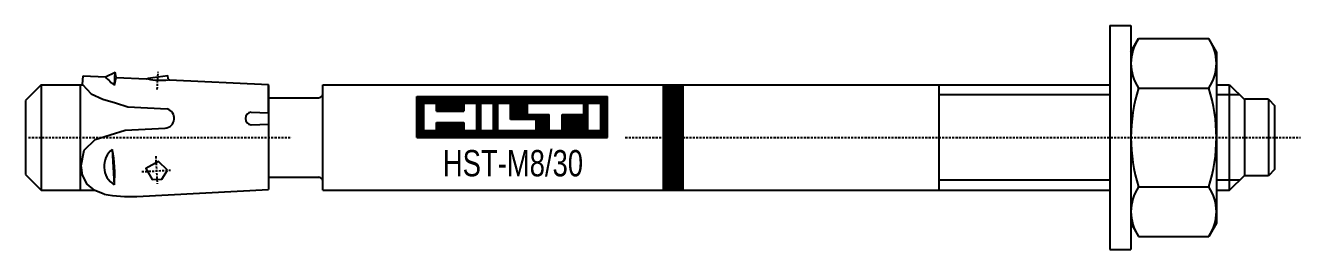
# Model space of a CAD drawing. Header units: millimetres. Extents: x 296 to 4896, y 152 to 3333.
# Drawn here: x 3650.8 to 3747.7, y 1836.1 to 1853.1 of the extents above; entities that cross this region are included whole.
import ezdxf
from ezdxf.enums import TextEntityAlignment as Align

# ---------------------------------------------------------------- set-up
doc = ezdxf.new("R2010")
doc.units = ezdxf.units.MM
doc.linetypes.add('DASHED', pattern=[0.25, 0.15625, -0.09375])
for name, color, linetype in [('1', 1, 'DASHED'), ('10', 1, 'Continuous'), ('2', 3, 'Continuous'), ('3', 4, 'Continuous'), ('4', 2, 'Continuous'), ('951', 1, 'Continuous')]:
    doc.layers.add(name, color=color, linetype=linetype)
doc.styles.get("Standard").update_dxf_attribs({"font": 'arial.ttf'})

# ---------------------------------------------------------------- blocks, each defined once
blk = doc.blocks.new('HST-M8-30')
at = {"layer": '1'}
for p, q in [((-84.979, 3.656), (-84.918, 4.984)), ((-94.765, 0), (-74.765, 0)), ((-49.394, 0), (1.942, 0)), ((-85.101, -1.427), (-84.991, -3.526)), ((-86.15, -2.592), (-83.965, -2.477))]:
    blk.add_line(p, q, dxfattribs=at)
at = {"layer": '1', "linetype": 'Continuous'}
blk.add_arc((-84.683, 9.435), 5.088, 258.4927, 276.20763, dxfattribs=at)
at = {"layer": '10'}
for p, q in [((-65.247, 3.12), (-50.749, 3.12)), ((-65.247, 0), (-65.247, 3.12)), ((-65.219, 3.12), (-65.219, 0)), ((-65.167, 0), (-65.167, 3.12)), ((-65.115, 3.12), (-65.115, 0)), ((-65.063, 0), (-65.063, 3.12)), ((-65.011, 3.12), (-65.011, 0)), ((-64.959, 0), (-64.959, 3.12)), ((-64.907, 3.12), (-64.907, 0)), ((-64.855, 0), (-64.855, 3.12)), ((-64.803, 3.12), (-64.803, 0)), ((-64.751, 0), (-64.751, 3.12)), ((-64.699, 3.12), (-64.699, 2.6)), ((-64.647, 2.6), (-64.647, 3.12)), ((-64.595, 3.12), (-64.595, 2.6)), ((-64.543, 2.6), (-64.543, 3.12)), ((-64.491, 3.12), (-64.491, 2.6)), ((-64.439, 2.6), (-64.439, 3.12)), ((-64.387, 3.12), (-64.387, 2.6)), ((-64.335, 2.6), (-64.335, 3.12)), ((-64.283, 3.12), (-64.283, 2.6)), ((-64.231, 2.6), (-64.231, 3.12)), ((-64.179, 3.12), (-64.179, 2.6)), ((-64.127, 2.6), (-64.127, 3.12)), ((-64.075, 3.12), (-64.075, 2.6)), ((-64.023, 2.6), (-64.023, 3.12)), ((-63.971, 3.12), (-63.971, 2.6)), ((-63.919, 2.6), (-63.919, 3.12)), ((-63.867, 3.12), (-63.867, 2.6)), ((-63.815, 2.6), (-63.815, 3.12)), ((-63.763, 3.12), (-63.763, 2.6)), ((-63.711, 1.988), (-63.711, 3.12)), ((-63.659, 3.12), (-63.659, 1.988)), ((-63.607, 1.988), (-63.607, 3.12)), ((-63.555, 3.12), (-63.555, 1.988)), ((-63.503, 1.988), (-63.503, 3.12)), ((-63.451, 3.12), (-63.451, 1.988)), ((-63.399, 1.988), (-63.399, 3.12)), ((-63.347, 3.12), (-63.347, 1.988)), ((-63.295, 1.988), (-63.295, 3.12)), ((-63.243, 3.12), (-63.243, 1.988)), ((-63.191, 1.988), (-63.191, 3.12)), ((-63.139, 3.12), (-63.139, 1.988)), ((-63.087, 1.988), (-63.087, 3.12)), ((-63.035, 3.12), (-63.035, 1.988)), ((-62.983, 1.988), (-62.983, 3.12)), ((-62.931, 3.12), (-62.931, 1.988)), ((-62.879, 1.988), (-62.879, 3.12)), ((-62.827, 3.12), (-62.827, 1.988)), ((-62.775, 1.988), (-62.775, 3.12)), ((-62.723, 3.12), (-62.723, 1.988)), ((-62.671, 1.988), (-62.671, 3.12)), ((-62.619, 3.12), (-62.619, 1.988)), ((-62.567, 1.988), (-62.567, 3.12)), ((-62.515, 3.12), (-62.515, 1.988)), ((-62.463, 1.988), (-62.463, 3.12)), ((-62.411, 3.12), (-62.411, 1.988)), ((-62.359, 1.988), (-62.359, 3.12)), ((-62.307, 3.12), (-62.307, 1.988)), ((-62.255, 1.988), (-62.255, 3.12)), ((-62.203, 3.12), (-62.203, 1.988)), ((-62.151, 1.988), (-62.151, 3.12)), ((-62.099, 3.12), (-62.099, 1.988)), ((-62.047, 1.988), (-62.047, 3.12)), ((-61.995, 3.12), (-61.995, 1.988)), ((-61.943, 1.988), (-61.943, 3.12)), ((-61.891, 3.12), (-61.891, 1.988)), ((-61.839, 1.988), (-61.839, 3.12)), ((-61.787, 3.12), (-61.787, 1.988)), ((-61.735, 1.988), (-61.735, 3.12)), ((-61.683, 3.12), (-61.683, 1.988)), ((-61.631, 2.6), (-61.631, 3.12)), ((-61.579, 3.12), (-61.579, 2.6)), ((-61.527, 2.6), (-61.527, 3.12)), ((-61.475, 3.12), (-61.475, 2.6)), ((-61.423, 2.6), (-61.423, 3.12)), ((-61.371, 3.12), (-61.371, 2.6)), ((-61.319, 2.6), (-61.319, 3.12)), ((-61.267, 3.12), (-61.267, 2.6)), ((-61.215, 2.6), (-61.215, 3.12)), ((-61.163, 3.12), (-61.163, 2.6)), ((-61.111, 2.6), (-61.111, 3.12)), ((-61.059, 3.12), (-61.059, 2.6)), ((-61.007, 2.6), (-61.007, 3.12)), ((-60.955, 3.12), (-60.955, 2.6)), ((-60.903, 2.6), (-60.903, 3.12)), ((-60.851, 3.12), (-60.851, 2.6)), ((-60.799, 2.6), (-60.799, 3.12)), ((-60.747, 3.12), (-60.747, 2.6)), ((-60.695, 2.6), (-60.695, 3.12)), ((-60.643, 3.12), (-60.643, 0)), ((-60.591, 0), (-60.591, 3.12)), ((-60.539, 3.12), (-60.539, 0)), ((-60.487, 0), (-60.487, 3.12)), ((-60.435, 3.12), (-60.435, 0)), ((-60.383, 2.6), (-60.383, 3.12)), ((-60.331, 3.12), (-60.331, 2.6)), ((-60.279, 2.6), (-60.279, 3.12)), ((-60.227, 3.12), (-60.227, 2.6)), ((-60.175, 2.6), (-60.175, 3.12)), ((-60.123, 3.12), (-60.123, 2.6)), ((-60.071, 2.6), (-60.071, 3.12)), ((-60.019, 3.12), (-60.019, 2.6)), ((-59.967, 2.6), (-59.967, 3.12)), ((-59.915, 3.12), (-59.915, 2.6)), ((-59.863, 2.6), (-59.863, 3.12)), ((-59.811, 3.12), (-59.811, 2.6)), ((-59.759, 2.6), (-59.759, 3.12)), ((-59.707, 3.12), (-59.707, 2.6)), ((-59.655, 2.6), (-59.655, 3.12)), ((-59.603, 3.12), (-59.603, 2.6)), ((-59.551, 2.6), (-59.551, 3.12)), ((-59.499, 3.12), (-59.499, 2.6)), ((-59.447, 2.6), (-59.447, 3.12)), ((-59.395, 3.12), (-59.395, 0)), ((-59.343, 0), (-59.343, 3.12)), ((-59.291, 3.12), (-59.291, 0)), ((-59.239, 0), (-59.239, 3.12)), ((-59.187, 3.12), (-59.187, 0)), ((-59.135, 0), (-59.135, 3.12)), ((-59.083, 3.12), (-59.083, 2.6)), ((-59.031, 2.6), (-59.031, 3.12)), ((-58.979, 3.12), (-58.979, 2.6)), ((-58.927, 2.6), (-58.927, 3.12)), ((-58.875, 3.12), (-58.875, 2.6)), ((-58.823, 2.6), (-58.823, 3.12)), ((-58.771, 3.12), (-58.771, 2.6)), ((-58.719, 2.6), (-58.719, 3.12)), ((-58.667, 3.12), (-58.667, 2.6)), ((-58.615, 2.6), (-58.615, 3.12)), ((-58.563, 3.12), (-58.563, 2.6)), ((-58.511, 2.6), (-58.511, 3.12)), ((-58.459, 3.12), (-58.459, 2.6)), ((-58.407, 2.6), (-58.407, 3.12)), ((-58.355, 3.12), (-58.355, 2.6)), ((-58.303, 2.6), (-58.303, 3.12)), ((-58.251, 3.12), (-58.251, 2.6)), ((-58.199, 2.6), (-58.199, 3.12)), ((-58.147, 3.12), (-58.147, 2.6)), ((-58.095, 1.376), (-58.095, 3.12)), ((-58.043, 3.12), (-58.043, 1.376)), ((-57.991, 1.376), (-57.991, 3.12)), ((-57.939, 3.12), (-57.939, 1.376)), ((-57.887, 1.376), (-57.887, 3.12)), ((-57.835, 3.12), (-57.835, 1.376)), ((-57.783, 1.376), (-57.783, 3.12)), ((-57.731, 3.12), (-57.731, 1.376)), ((-57.679, 1.376), (-57.679, 3.12)), ((-57.627, 3.12), (-57.627, 1.376)), ((-57.575, 1.376), (-57.575, 3.12)), ((-57.523, 3.12), (-57.523, 1.376)), ((-57.471, 1.376), (-57.471, 3.12)), ((-57.419, 3.12), (-57.419, 1.376)), ((-57.367, 1.376), (-57.367, 3.12)), ((-57.315, 3.12), (-57.315, 1.376)), ((-57.263, 1.376), (-57.263, 3.12)), ((-57.211, 3.12), (-57.211, 1.376)), ((-57.159, 1.376), (-57.159, 3.12)), ((-57.107, 3.12), (-57.107, 1.376)), ((-57.055, 1.376), (-57.055, 3.12)), ((-57.003, 3.12), (-57.003, 1.376)), ((-56.951, 1.376), (-56.951, 3.12)), ((-56.899, 3.12), (-56.899, 1.376)), ((-56.847, 1.376), (-56.847, 3.12)), ((-56.795, 3.12), (-56.795, 2.6)), ((-56.743, 2.6), (-56.743, 3.12)), ((-56.691, 3.12), (-56.691, 2.6)), ((-56.639, 2.6), (-56.639, 3.12)), ((-56.587, 3.12), (-56.587, 2.6)), ((-56.535, 2.6), (-56.535, 3.12)), ((-56.483, 3.12), (-56.483, 2.6)), ((-56.431, 2.6), (-56.431, 3.12)), ((-56.379, 3.12), (-56.379, 2.6)), ((-56.327, 2.6), (-56.327, 3.12)), ((-56.275, 3.12), (-56.275, 2.6)), ((-56.223, 2.6), (-56.223, 3.12)), ((-56.171, 3.12), (-56.171, 2.6)), ((-56.119, 2.6), (-56.119, 3.12)), ((-56.067, 3.12), (-56.067, 2.6)), ((-56.015, 2.6), (-56.015, 3.12)), ((-55.963, 3.12), (-55.963, 2.6)), ((-55.911, 2.6), (-55.911, 3.12)), ((-55.859, 3.12), (-55.859, 2.6)), ((-55.807, 2.6), (-55.807, 3.12)), ((-55.755, 3.12), (-55.755, 2.6)), ((-55.703, 2.6), (-55.703, 3.12)), ((-55.651, 3.12), (-55.651, 2.6)), ((-55.599, 2.6), (-55.599, 3.12)), ((-55.547, 3.12), (-55.547, 2.6)), ((-55.495, 2.6), (-55.495, 3.12)), ((-55.443, 3.12), (-55.443, 2.6)), ((-55.391, 2.6), (-55.391, 3.12)), ((-55.339, 3.12), (-55.339, 2.6)), ((-55.287, 2.6), (-55.287, 3.12)), ((-55.235, 3.12), (-55.235, 2.6)), ((-55.183, 2.6), (-55.183, 3.12)), ((-55.131, 3.12), (-55.131, 2.6)), ((-55.079, 2.6), (-55.079, 3.12)), ((-55.027, 3.12), (-55.027, 2.6)), ((-54.975, 2.6), (-54.975, 3.12)), ((-54.923, 3.12), (-54.923, 2.6)), ((-54.871, 2.6), (-54.871, 3.12)), ((-54.819, 3.12), (-54.819, 2.6)), ((-54.767, 2.6), (-54.767, 3.12)), ((-54.715, 3.12), (-54.715, 2.6)), ((-54.663, 2.6), (-54.663, 3.12)), ((-54.611, 3.12), (-54.611, 2.6)), ((-54.559, 2.6), (-54.559, 3.12)), ((-54.507, 3.12), (-54.507, 2.6)), ((-54.455, 2.6), (-54.455, 3.12)), ((-54.403, 3.12), (-54.403, 2.6)), ((-54.351, 2.6), (-54.351, 3.12)), ((-54.299, 3.12), (-54.299, 2.6)), ((-54.247, 2.6), (-54.247, 3.12)), ((-54.195, 3.12), (-54.195, 2.6)), ((-54.143, 2.6), (-54.143, 3.12)), ((-54.091, 3.12), (-54.091, 2.6)), ((-54.039, 2.6), (-54.039, 3.12)), ((-53.987, 3.12), (-53.987, 2.6)), ((-53.935, 2.6), (-53.935, 3.12)), ((-53.883, 3.12), (-53.883, 2.6)), ((-53.831, 2.6), (-53.831, 3.12)), ((-53.779, 3.12), (-53.779, 2.6)), ((-53.727, 2.6), (-53.727, 3.12)), ((-53.675, 3.12), (-53.675, 2.6)), ((-53.623, 2.6), (-53.623, 3.12)), ((-53.571, 3.12), (-53.571, 2.6)), ((-53.519, 2.6), (-53.519, 3.12)), ((-53.467, 3.12), (-53.467, 2.6)), ((-53.415, 2.6), (-53.415, 3.12)), ((-53.363, 3.12), (-53.363, 2.6)), ((-53.311, 2.6), (-53.311, 3.12)), ((-53.259, 3.12), (-53.259, 2.6)), ((-53.207, 2.6), (-53.207, 3.12)), ((-53.155, 3.12), (-53.155, 2.6)), ((-53.103, 2.6), (-53.103, 3.12)), ((-53.051, 3.12), (-53.051, 2.6)), ((-52.999, 2.6), (-52.999, 3.12)), ((-52.947, 3.12), (-52.947, 2.6)), ((-52.895, 2.6), (-52.895, 3.12)), ((-52.843, 3.12), (-52.843, 2.6)), ((-52.791, 2.6), (-52.791, 3.12)), ((-52.739, 3.12), (-52.739, 2.6)), ((-52.687, 2.6), (-52.687, 3.12)), ((-52.635, 3.12), (-52.635, 2.6)), ((-52.583, 2.6), (-52.583, 3.12)), ((-52.531, 3.12), (-52.531, 0)), ((-52.479, 0), (-52.479, 3.12)), ((-52.427, 3.12), (-52.427, 0)), ((-52.375, 0), (-52.375, 3.12)), ((-52.323, 3.12), (-52.323, 0)), ((-52.271, 0), (-52.271, 3.12)), ((-52.219, 3.12), (-52.219, 2.6)), ((-52.167, 2.6), (-52.167, 3.12)), ((-52.115, 3.12), (-52.115, 2.6)), ((-52.063, 2.6), (-52.063, 3.12)), ((-52.011, 3.12), (-52.011, 2.6)), ((-51.959, 2.6), (-51.959, 3.12)), ((-51.907, 3.12), (-51.907, 2.6)), ((-51.855, 2.6), (-51.855, 3.12)), ((-51.803, 3.12), (-51.803, 2.6)), ((-51.751, 2.6), (-51.751, 3.12)), ((-51.699, 3.12), (-51.699, 2.6)), ((-51.647, 2.6), (-51.647, 3.12)), ((-51.595, 3.12), (-51.595, 2.6)), ((-51.543, 2.6), (-51.543, 3.12)), ((-51.491, 3.12), (-51.491, 2.6)), ((-51.439, 2.6), (-51.439, 3.12)), ((-51.387, 3.12), (-51.387, 2.6)), ((-51.335, 2.6), (-51.335, 3.12)), ((-51.283, 3.12), (-51.283, 2.6)), ((-51.231, 0), (-51.231, 3.12)), ((-51.179, 3.12), (-51.179, 0)), ((-51.127, 0), (-51.127, 3.12)), ((-51.075, 3.12), (-51.075, 0)), ((-51.023, 0), (-51.023, 3.12)), ((-50.971, 3.12), (-50.971, 0)), ((-50.919, 0), (-50.919, 3.12)), ((-50.867, 3.12), (-50.867, 0)), ((-50.815, 0), (-50.815, 3.12)), ((-50.763, 3.12), (-50.763, 0)), ((-50.749, 0), (-50.749, 3.12)), ((-64.727, 2.6), (-63.749, 2.6)), ((-64.727, 0.52), (-64.727, 2.6)), ((-63.749, 1.988), (-63.749, 2.6)), ((-63.749, 1.988), (-61.669, 1.988)), ((-61.669, 1.988), (-61.669, 2.6)), ((-61.669, 2.6), (-60.69, 2.6)), ((-60.69, 0.52), (-60.69, 2.6)), ((-60.384, 0.52), (-60.384, 2.6)), ((-60.384, 2.6), (-59.405, 2.6)), ((-59.405, 0.52), (-59.405, 2.6)), ((-59.099, 0.52), (-59.099, 2.6)), ((-59.099, 2.6), (-58.12, 2.6)), ((-58.12, 1.376), (-58.12, 2.6)), ((-56.836, 1.744), (-56.836, 2.6)), ((-56.836, 2.6), (-52.553, 2.6)), ((-52.553, 1.744), (-52.553, 2.6)), ((-52.247, 0.52), (-52.247, 2.6)), ((-52.247, 2.6), (-51.269, 2.6)), ((-51.269, 0.52), (-51.269, 2.6)), ((-63.749, 1.132), (-61.669, 1.132)), ((-63.749, 0.52), (-63.749, 1.132)), ((-63.711, 0), (-63.711, 1.132)), ((-63.659, 1.132), (-63.659, 0)), ((-63.607, 0), (-63.607, 1.132)), ((-63.555, 1.132), (-63.555, 0)), ((-63.503, 0), (-63.503, 1.132)), ((-63.451, 1.132), (-63.451, 0)), ((-63.399, 0), (-63.399, 1.132)), ((-63.347, 1.132), (-63.347, 0)), ((-63.295, 0), (-63.295, 1.132)), ((-63.243, 1.132), (-63.243, 0)), ((-63.191, 0), (-63.191, 1.132)), ((-63.139, 1.132), (-63.139, 0)), ((-63.087, 0), (-63.087, 1.132)), ((-63.035, 1.132), (-63.035, 0)), ((-62.983, 0), (-62.983, 1.132)), ((-62.931, 1.132), (-62.931, 0)), ((-62.879, 0), (-62.879, 1.132)), ((-62.827, 1.132), (-62.827, 0)), ((-62.775, 0), (-62.775, 1.132)), ((-62.723, 1.132), (-62.723, 0)), ((-62.671, 0), (-62.671, 1.132)), ((-62.619, 1.132), (-62.619, 0)), ((-62.567, 0), (-62.567, 1.132)), ((-62.515, 1.132), (-62.515, 0)), ((-62.463, 0), (-62.463, 1.132)), ((-62.411, 1.132), (-62.411, 0)), ((-62.359, 0), (-62.359, 1.132)), ((-62.307, 1.132), (-62.307, 0)), ((-62.255, 0), (-62.255, 1.132)), ((-62.203, 1.132), (-62.203, 0)), ((-62.151, 0), (-62.151, 1.132)), ((-62.099, 1.132), (-62.099, 0)), ((-62.047, 0), (-62.047, 1.132)), ((-61.995, 1.132), (-61.995, 0)), ((-61.943, 0), (-61.943, 1.132)), ((-61.891, 1.132), (-61.891, 0)), ((-61.839, 0), (-61.839, 1.132)), ((-61.787, 1.132), (-61.787, 0)), ((-61.735, 0), (-61.735, 1.132)), ((-61.683, 1.132), (-61.683, 0)), ((-61.669, 1.132), (-61.669, 0.52)), ((-56.163, 1.376), (-58.12, 1.376)), ((-56.836, 1.744), (-55.184, 1.744)), ((-56.795, 1.744), (-56.795, 1.376)), ((-56.743, 1.376), (-56.743, 1.744)), ((-56.691, 1.744), (-56.691, 1.376)), ((-56.639, 1.376), (-56.639, 1.744)), ((-56.587, 1.744), (-56.587, 1.376)), ((-56.535, 1.376), (-56.535, 1.744)), ((-56.483, 1.744), (-56.483, 1.376)), ((-56.431, 1.376), (-56.431, 1.744)), ((-56.379, 1.744), (-56.379, 1.376)), ((-56.327, 1.376), (-56.327, 1.744)), ((-56.275, 1.744), (-56.275, 1.376)), ((-56.223, 1.376), (-56.223, 1.744)), ((-56.171, 1.744), (-56.171, 1.376)), ((-56.163, 0.52), (-56.163, 1.376)), ((-56.119, 0), (-56.119, 1.744)), ((-56.067, 1.744), (-56.067, 0)), ((-56.015, 0), (-56.015, 1.744)), ((-55.963, 1.744), (-55.963, 0)), ((-55.911, 0), (-55.911, 1.744)), ((-55.859, 1.744), (-55.859, 0)), ((-55.807, 0), (-55.807, 1.744)), ((-55.755, 1.744), (-55.755, 0)), ((-55.703, 0), (-55.703, 1.744)), ((-55.651, 1.744), (-55.651, 0)), ((-55.599, 0), (-55.599, 1.744)), ((-55.547, 1.744), (-55.547, 0)), ((-55.495, 0), (-55.495, 1.744)), ((-55.443, 1.744), (-55.443, 0)), ((-55.391, 0), (-55.391, 1.744)), ((-55.339, 1.744), (-55.339, 0)), ((-55.287, 0), (-55.287, 1.744)), ((-55.235, 1.744), (-55.235, 0)), ((-55.184, 0.52), (-55.184, 1.744)), ((-54.205, 1.744), (-52.553, 1.744)), ((-54.205, 0.52), (-54.205, 1.744)), ((-54.195, 1.744), (-54.195, 0)), ((-54.143, 0), (-54.143, 1.744)), ((-54.091, 1.744), (-54.091, 0)), ((-54.039, 0), (-54.039, 1.744)), ((-53.987, 1.744), (-53.987, 0)), ((-53.935, 0), (-53.935, 1.744)), ((-53.883, 1.744), (-53.883, 0)), ((-53.831, 0), (-53.831, 1.744)), ((-53.779, 1.744), (-53.779, 0)), ((-53.727, 0), (-53.727, 1.744)), ((-53.675, 1.744), (-53.675, 0)), ((-53.623, 0), (-53.623, 1.744)), ((-53.571, 1.744), (-53.571, 0)), ((-53.519, 0), (-53.519, 1.744)), ((-53.467, 1.744), (-53.467, 0)), ((-53.415, 0), (-53.415, 1.744)), ((-53.363, 1.744), (-53.363, 0)), ((-53.311, 0), (-53.311, 1.744)), ((-53.259, 1.744), (-53.259, 0)), ((-53.207, 0), (-53.207, 1.744)), ((-53.155, 1.744), (-53.155, 0)), ((-53.103, 0), (-53.103, 1.744)), ((-53.051, 1.744), (-53.051, 0)), ((-52.999, 0), (-52.999, 1.744)), ((-52.947, 1.744), (-52.947, 0)), ((-52.895, 0), (-52.895, 1.744)), ((-52.843, 1.744), (-52.843, 0)), ((-52.791, 0), (-52.791, 1.744)), ((-52.739, 1.744), (-52.739, 0)), ((-52.687, 0), (-52.687, 1.744)), ((-52.635, 1.744), (-52.635, 0)), ((-52.583, 0), (-52.583, 1.744)), ((-65.247, 0), (-50.749, 0)), ((-64.727, 0.52), (-63.749, 0.52)), ((-64.699, 0.52), (-64.699, 0)), ((-64.647, 0), (-64.647, 0.52)), ((-64.595, 0.52), (-64.595, 0)), ((-64.543, 0), (-64.543, 0.52)), ((-64.491, 0.52), (-64.491, 0)), ((-64.439, 0), (-64.439, 0.52)), ((-64.387, 0.52), (-64.387, 0)), ((-64.335, 0), (-64.335, 0.52)), ((-64.283, 0.52), (-64.283, 0)), ((-64.231, 0), (-64.231, 0.52)), ((-64.179, 0.52), (-64.179, 0)), ((-64.127, 0), (-64.127, 0.52)), ((-64.075, 0.52), (-64.075, 0)), ((-64.023, 0), (-64.023, 0.52)), ((-63.971, 0.52), (-63.971, 0)), ((-63.919, 0), (-63.919, 0.52)), ((-63.867, 0.52), (-63.867, 0)), ((-63.815, 0), (-63.815, 0.52)), ((-63.763, 0.52), (-63.763, 0)), ((-61.669, 0.52), (-60.69, 0.52)), ((-61.631, 0), (-61.631, 0.52)), ((-61.579, 0.52), (-61.579, 0)), ((-61.527, 0), (-61.527, 0.52)), ((-61.475, 0.52), (-61.475, 0)), ((-61.423, 0), (-61.423, 0.52)), ((-61.371, 0.52), (-61.371, 0)), ((-61.319, 0), (-61.319, 0.52)), ((-61.267, 0.52), (-61.267, 0)), ((-61.215, 0), (-61.215, 0.52)), ((-61.163, 0.52), (-61.163, 0)), ((-61.111, 0), (-61.111, 0.52)), ((-61.059, 0.52), (-61.059, 0)), ((-61.007, 0), (-61.007, 0.52)), ((-60.955, 0.52), (-60.955, 0)), ((-60.903, 0), (-60.903, 0.52)), ((-60.851, 0.52), (-60.851, 0)), ((-60.799, 0), (-60.799, 0.52)), ((-60.747, 0.52), (-60.747, 0)), ((-60.695, 0), (-60.695, 0.52)), ((-60.384, 0.52), (-59.405, 0.52)), ((-60.383, 0), (-60.383, 0.52)), ((-60.331, 0.52), (-60.331, 0)), ((-60.279, 0), (-60.279, 0.52)), ((-60.227, 0.52), (-60.227, 0)), ((-60.175, 0), (-60.175, 0.52)), ((-60.123, 0.52), (-60.123, 0)), ((-60.071, 0), (-60.071, 0.52)), ((-60.019, 0.52), (-60.019, 0)), ((-59.967, 0), (-59.967, 0.52)), ((-59.915, 0.52), (-59.915, 0)), ((-59.863, 0), (-59.863, 0.52)), ((-59.811, 0.52), (-59.811, 0)), ((-59.759, 0), (-59.759, 0.52)), ((-59.707, 0.52), (-59.707, 0)), ((-59.655, 0), (-59.655, 0.52)), ((-59.603, 0.52), (-59.603, 0)), ((-59.551, 0), (-59.551, 0.52)), ((-59.499, 0.52), (-59.499, 0)), ((-59.447, 0), (-59.447, 0.52)), ((-59.099, 0.52), (-56.163, 0.52)), ((-59.083, 0.52), (-59.083, 0)), ((-59.031, 0), (-59.031, 0.52)), ((-58.979, 0.52), (-58.979, 0)), ((-58.927, 0), (-58.927, 0.52)), ((-58.875, 0.52), (-58.875, 0)), ((-58.823, 0), (-58.823, 0.52)), ((-58.771, 0.52), (-58.771, 0)), ((-58.719, 0), (-58.719, 0.52)), ((-58.667, 0.52), (-58.667, 0)), ((-58.615, 0), (-58.615, 0.52)), ((-58.563, 0.52), (-58.563, 0)), ((-58.511, 0), (-58.511, 0.52)), ((-58.459, 0.52), (-58.459, 0)), ((-58.407, 0), (-58.407, 0.52)), ((-58.355, 0.52), (-58.355, 0)), ((-58.303, 0), (-58.303, 0.52)), ((-58.251, 0.52), (-58.251, 0)), ((-58.199, 0), (-58.199, 0.52)), ((-58.147, 0.52), (-58.147, 0)), ((-58.095, 0), (-58.095, 0.52)), ((-58.043, 0.52), (-58.043, 0)), ((-57.991, 0), (-57.991, 0.52)), ((-57.939, 0.52), (-57.939, 0)), ((-57.887, 0), (-57.887, 0.52)), ((-57.835, 0.52), (-57.835, 0)), ((-57.783, 0), (-57.783, 0.52)), ((-57.731, 0.52), (-57.731, 0)), ((-57.679, 0), (-57.679, 0.52)), ((-57.627, 0.52), (-57.627, 0)), ((-57.575, 0), (-57.575, 0.52)), ((-57.523, 0.52), (-57.523, 0)), ((-57.471, 0), (-57.471, 0.52)), ((-57.419, 0.52), (-57.419, 0)), ((-57.367, 0), (-57.367, 0.52)), ((-57.315, 0.52), (-57.315, 0)), ((-57.263, 0), (-57.263, 0.52)), ((-57.211, 0.52), (-57.211, 0)), ((-57.159, 0), (-57.159, 0.52)), ((-57.107, 0.52), (-57.107, 0)), ((-57.055, 0), (-57.055, 0.52)), ((-57.003, 0.52), (-57.003, 0)), ((-56.951, 0), (-56.951, 0.52)), ((-56.899, 0.52), (-56.899, 0)), ((-56.847, 0), (-56.847, 0.52)), ((-56.795, 0.52), (-56.795, 0)), ((-56.743, 0), (-56.743, 0.52)), ((-56.691, 0.52), (-56.691, 0)), ((-56.639, 0), (-56.639, 0.52)), ((-56.587, 0.52), (-56.587, 0)), ((-56.535, 0), (-56.535, 0.52)), ((-56.483, 0.52), (-56.483, 0)), ((-56.431, 0), (-56.431, 0.52)), ((-56.379, 0.52), (-56.379, 0)), ((-56.327, 0), (-56.327, 0.52)), ((-56.275, 0.52), (-56.275, 0)), ((-56.223, 0), (-56.223, 0.52)), ((-56.171, 0.52), (-56.171, 0)), ((-55.184, 0.52), (-54.205, 0.52)), ((-55.183, 0), (-55.183, 0.52)), ((-55.131, 0.52), (-55.131, 0)), ((-55.079, 0), (-55.079, 0.52)), ((-55.027, 0.52), (-55.027, 0)), ((-54.975, 0), (-54.975, 0.52)), ((-54.923, 0.52), (-54.923, 0)), ((-54.871, 0), (-54.871, 0.52)), ((-54.819, 0.52), (-54.819, 0)), ((-54.767, 0), (-54.767, 0.52)), ((-54.715, 0.52), (-54.715, 0)), ((-54.663, 0), (-54.663, 0.52)), ((-54.611, 0.52), (-54.611, 0)), ((-54.559, 0), (-54.559, 0.52)), ((-54.507, 0.52), (-54.507, 0)), ((-54.455, 0), (-54.455, 0.52)), ((-54.403, 0.52), (-54.403, 0)), ((-54.351, 0), (-54.351, 0.52)), ((-54.299, 0.52), (-54.299, 0)), ((-54.247, 0), (-54.247, 0.52)), ((-52.247, 0.52), (-51.269, 0.52)), ((-52.219, 0.52), (-52.219, 0)), ((-52.167, 0), (-52.167, 0.52)), ((-52.115, 0.52), (-52.115, 0)), ((-52.063, 0), (-52.063, 0.52)), ((-52.011, 0.52), (-52.011, 0)), ((-51.959, 0), (-51.959, 0.52)), ((-51.907, 0.52), (-51.907, 0)), ((-51.855, 0), (-51.855, 0.52)), ((-51.803, 0.52), (-51.803, 0)), ((-51.751, 0), (-51.751, 0.52)), ((-51.699, 0.52), (-51.699, 0)), ((-51.647, 0), (-51.647, 0.52)), ((-51.595, 0.52), (-51.595, 0)), ((-51.543, 0), (-51.543, 0.52)), ((-51.491, 0.52), (-51.491, 0)), ((-51.439, 0), (-51.439, 0.52)), ((-51.387, 0.52), (-51.387, 0)), ((-51.335, 0), (-51.335, 0.52)), ((-51.283, 0.52), (-51.283, 0))]:
    blk.add_line(p, q, dxfattribs=at)
at = {"layer": '2'}
for p, q in [((-12.55, 8.5), (-10.95, 8.5)), ((-12.55, 8.5), (-12.55, -8.5)), ((-10.95, 8.5), (-10.95, -8.5)), ((-10.95, 6.5), (-10.369, 7.508)), ((-10.369, 7.508), (-5.032, 7.508)), ((-4.45, 6.5), (-5.032, 7.508)), ((-4.45, 6.5), (-4.45, -6.5)), ((-88.907, 4.598), (-88.192, 4.968)), ((-88.238, 3.97), (-88.192, 4.968)), ((-88.103, 4.561), (-88.192, 4.968)), ((-93.8, 3.999), (-95, 2.799)), ((-93.8, 3.999), (-90.639, 3.999)), ((-93.8, 3.999), (-93.8, -3.999)), ((-90.818, -3.999), (-90.818, 3.999)), ((-90.657, 4.027), (-90.623, 4.677)), ((-90.623, 4.677), (-88.907, 4.598)), ((-88.238, 3.97), (-88.103, 4.561)), ((-88.103, 4.561), (-85.791, 4.454)), ((-85.695, 4.51), (-84.175, 4.706)), ((-84.144, 4.461), (-84.175, 4.706)), ((-84.049, 4.373), (-76.514, 4.025)), ((-76.514, 1.862), (-76.514, 4.025)), ((-76.514, 3.949), (-76.514, -3.949)), ((-72.4, -4), (-72.4, 4)), ((-72.4, 4), (-12.55, 4)), ((-46.5, -4), (-46.5, 4)), ((-45, -4), (-45, 4)), ((-25.55, 4), (-25.55, -4)), ((-14.8, 4), (-12.55, 4)), ((-4.45, 4), (-3.45, 4)), ((-3.45, -4), (-3.45, 4)), ((-3.45, 4), (-2.3, 2.85)), ((-76.514, 3.018), (-72.707, 3.018)), ((-10.369, 3.754), (-5.032, 3.754)), ((-95, 2.799), (-95, -2.799)), ((-87.23, 2.334), (-84.222, 2.176)), ((-0.5, 2.9), (-2.3, 2.9)), ((-2.3, -2.849), (-2.3, 2.85)), ((-0.5, 2.9), (0, 2.4)), ((-0.5, 2.9), (-0.5, -2.9)), ((0, -2.4), (0, 2.4)), ((-77.854, 1.932), (-76.514, 1.862)), ((-77.854, 0.954), (-76.514, 1.024)), ((-87.43, 0.545), (-84.373, 0.706)), ((-88.403, -0.906), (-88.262, -3.582)), ((-95, -2.799), (-93.8, -3.999)), ((-3.45, -4), (-2.3, -2.849)), ((-0.5, -2.9), (-2.3, -2.9)), ((0, -2.4), (-0.5, -2.9)), ((-76.514, -3.018), (-72.707, -3.018)), ((-10.369, -3.754), (-5.032, -3.754)), ((-93.8, -3.999), (-89.777, -3.999)), ((-86.53, -4.474), (-76.514, -3.949)), ((-72.4, -4), (-12.55, -4)), ((-14.8, -4), (-12.55, -4)), ((-4.45, -4), (-3.45, -4)), ((-10.95, -6.5), (-10.369, -7.507)), ((-4.45, -6.5), (-5.032, -7.507)), ((-10.369, -7.507), (-5.032, -7.507)), ((-12.55, -8.5), (-10.95, -8.5))]:
    blk.add_line(p, q, dxfattribs=at)
for points in [[(-90.657, 4.027), (-90.016, 3.315), (-89.11, 2.918), (-88.151, 2.626), (-87.23, 2.334)], [(-90.757, -2.113), (-90.545, -0.958), (-89.705, -0.156), (-88.563, 0.215), (-87.43, 0.545)], [(-89.012, -4.294), (-89.721, -4.033), (-90.313, -3.536), (-90.665, -2.867), (-90.757, -2.113)]]:
    blk.add_lwpolyline(points, dxfattribs=at)
blk.add_lwpolyline([(-84.21, -2.49), (-84.891, -1.821), (-85.849, -2.362), (-85.382, -3.198), (-84.637, -3.159)], close=True, dxfattribs=at)
for centre, radius, start, end in [((-7.632, 5.631), 3.319, 145.56153, 214.43847), ((-7.769, 5.631), 3.319, 325.56153, 34.43847), ((-85.836, 7.199), 4.025, 220.26306, 233.35074), ((-85.786, 4.554), 0.101, 267.35017, 334.09014), ((-84.044, 4.474), 0.101, 187.35017, 267.35017), ((-72.707, 3.325), 0.307, 270, 0), ((1.452, 0), 12.403, 162.38303, 197.61697), ((-16.853, 0), 12.403, 342.38303, 17.61697), ((-84.453, 1.457), 0.756, 276.12525, 72.14817), ((-77.78, 1.443), 0.495, 98.59794, 261.40206), ((-87.394, -2.195), 1.637, 128.03305, 237.96695), ((-96.593, -2.677), 8.379, 353.79804, 12.20196), ((-72.707, -3.325), 0.307, 0, 90), ((-7.632, -5.631), 3.319, 145.56153, 214.43847), ((-7.769, -5.631), 3.319, 325.56153, 34.43847), ((-87.053, 5.512), 10, 258.70072, 272.99999)]:
    blk.add_arc(centre, radius, start, end, dxfattribs=at)
at = {"layer": '4'}
for p, q in [((-46.5, 2.617), (-45.117, 4)), ((-45.259, 4), (-46.5, 2.759)), ((-46.5, 2.9), (-45.4, 4)), ((-45.542, 4), (-46.5, 3.042)), ((-46.5, 3.183), (-45.683, 4)), ((-45.824, 4), (-46.5, 3.324)), ((-46.5, 3.466), (-45.966, 4)), ((-46.107, 4), (-46.5, 3.607)), ((-46.5, 3.749), (-46.249, 4)), ((-46.39, 4), (-46.5, 3.89)), ((-45, 3.976), (-46.5, 2.476)), ((-46.5, 2.334), (-45, 3.834)), ((-45, 3.693), (-46.5, 2.193)), ((-46.5, 2.052), (-45, 3.552)), ((-45, 3.41), (-46.5, 1.91)), ((-46.5, 1.769), (-45, 3.269)), ((-45, 3.127), (-46.5, 1.627)), ((-46.5, 1.486), (-45, 2.986)), ((-45, 2.844), (-46.5, 1.344)), ((-46.5, 1.203), (-45, 2.703)), ((-45, 2.562), (-46.5, 1.062)), ((-46.5, 0.92), (-45, 2.42)), ((-45, 2.279), (-46.5, 0.779)), ((-46.5, 0.637), (-45, 2.137)), ((-45, 1.996), (-46.5, 0.496)), ((-46.5, 0.355), (-45, 1.855)), ((-45, 1.713), (-46.5, 0.213)), ((-46.5, 0.072), (-45, 1.572)), ((-45, 1.43), (-46.5, -0.07)), ((-46.5, -0.211), (-45, 1.289)), ((-45, 1.147), (-46.5, -0.353)), ((-46.5, -0.494), (-45, 1.006)), ((-45, 0.865), (-46.5, -0.635)), ((-46.5, -0.777), (-45, 0.723)), ((-45, 0.582), (-46.5, -0.918)), ((-46.5, -1.06), (-45, 0.44)), ((-45, 0.299), (-46.5, -1.201)), ((-46.5, -1.343), (-45, 0.157)), ((-45, 0.016), (-46.5, -1.484)), ((-46.5, -1.625), (-45, -0.125)), ((-45, -0.267), (-46.5, -1.767)), ((-46.5, -1.908), (-45, -0.408)), ((-45, -0.55), (-46.5, -2.05)), ((-46.5, -2.191), (-45, -0.691)), ((-45, -0.832), (-46.5, -2.332)), ((-46.5, -2.474), (-45, -0.974)), ((-45, -1.115), (-46.5, -2.615)), ((-46.5, -2.757), (-45, -1.257)), ((-45, -1.398), (-46.5, -2.898)), ((-46.5, -3.04), (-45, -1.54)), ((-45, -1.681), (-46.5, -3.181)), ((-46.5, -3.322), (-45, -1.822)), ((-45, -1.964), (-46.5, -3.464)), ((-46.5, -3.605), (-45, -2.105)), ((-45, -2.247), (-46.5, -3.747)), ((-46.5, -3.888), (-45, -2.388)), ((-45, -2.53), (-46.47, -4)), ((-46.329, -4), (-45, -2.671)), ((-45, -2.812), (-46.188, -4)), ((-46.046, -4), (-45, -2.954)), ((-45, -3.095), (-45.905, -4)), ((-45.763, -4), (-45, -3.237)), ((-45, -3.378), (-45.622, -4)), ((-45.481, -4), (-45, -3.519)), ((-45, -3.661), (-45.339, -4)), ((-45.198, -4), (-45, -3.802)), ((-45, -3.944), (-45.056, -4))]:
    blk.add_line(p, q, dxfattribs=at)
at = {"layer": '951'}
for p, q in [((-12.55, 3.233), (-25.55, 3.233)), ((-2.684, 3.233), (-4.45, 3.233)), ((-12.55, -3.233), (-25.55, -3.233)), ((-2.684, -3.233), (-4.45, -3.233))]:
    blk.add_line(p, q, dxfattribs=at)
at = {"layer": '3', "width": 0.746429}
blk.add_text('HST-M8/30', height=2, dxfattribs=at).set_placement((-57.938, -2.95), align=Align.CENTER)

msp = doc.modelspace()

# ---------------------------------------------------------------- block references
at = {"color": 3}
msp.add_blockref('HST-M8-30', (3745.757, 1844.638), dxfattribs=at)

doc.saveas('drawing.dxf')
